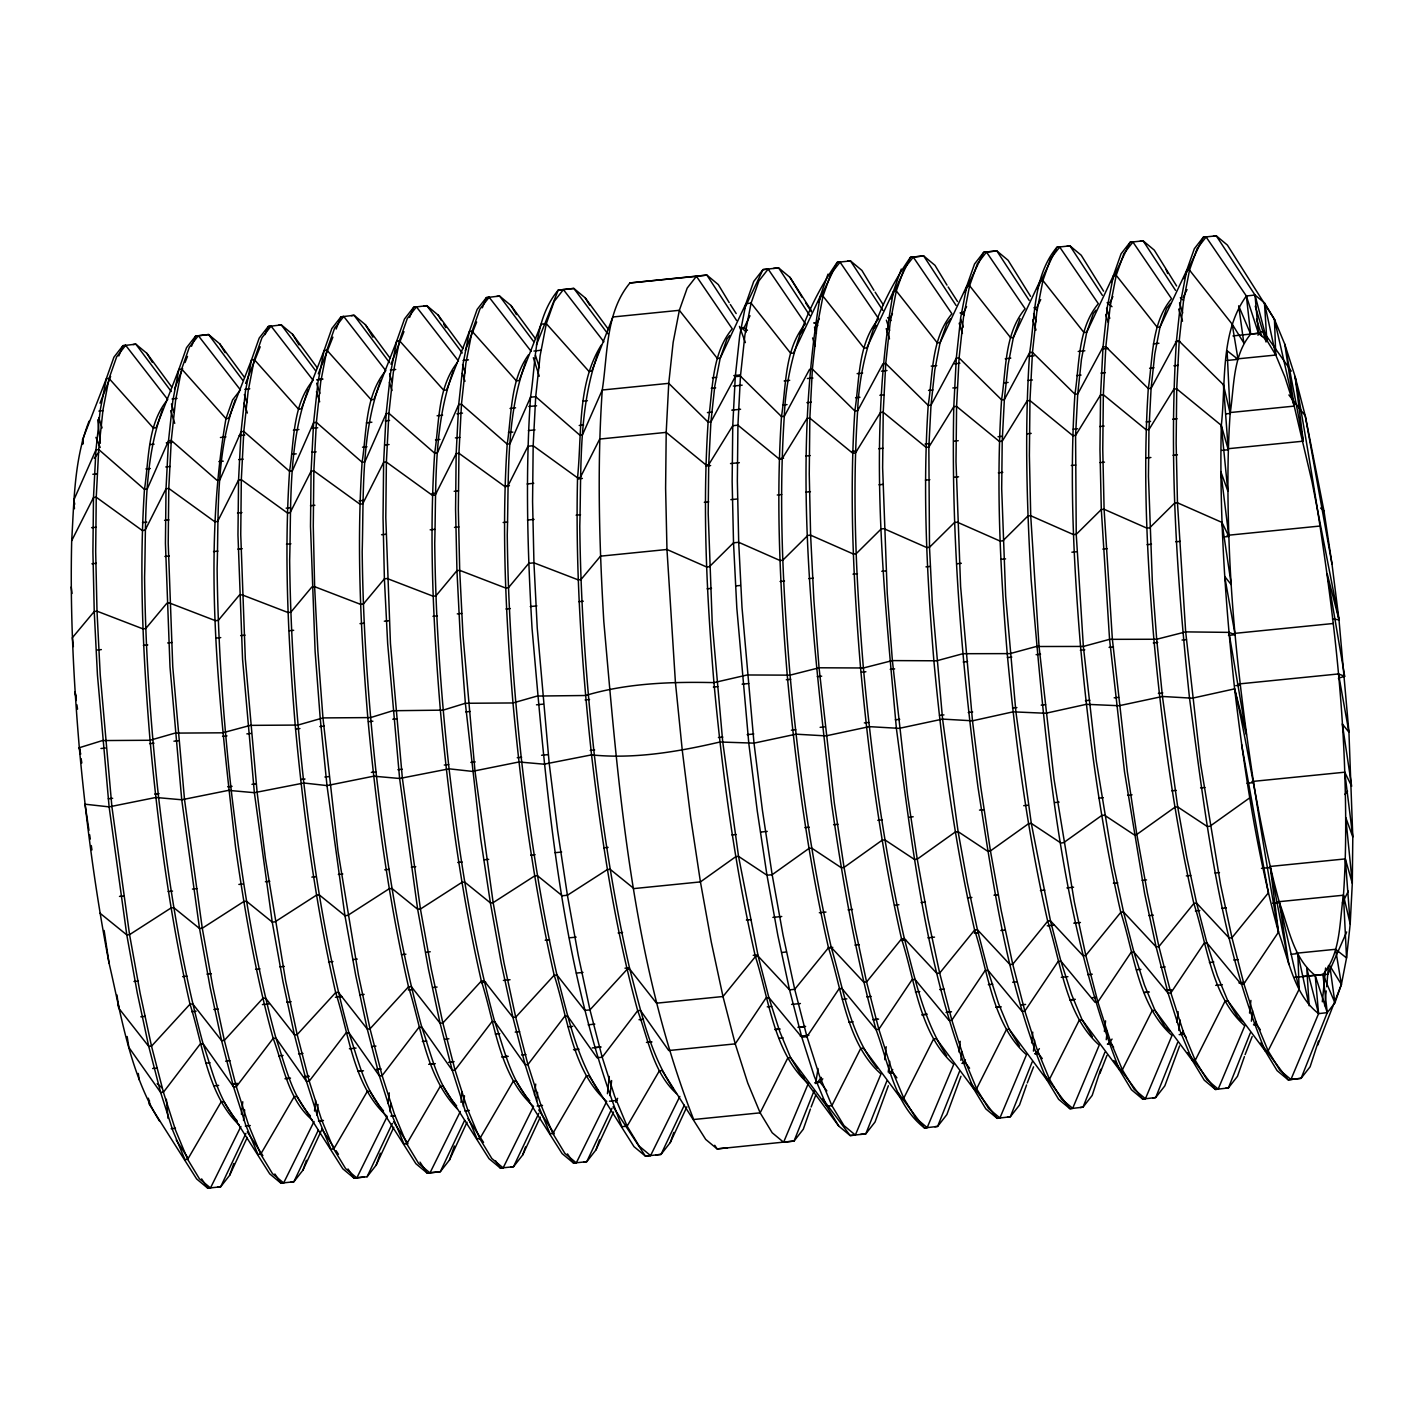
<?xml version="1.0" encoding="UTF-8"?>
<svg xmlns="http://www.w3.org/2000/svg" width="1424" height="1424" viewBox="0 0 1424 1424"><rect width="100%" height="100%" fill="white"/><g stroke="black" fill="none" stroke-linecap="round" stroke-linejoin="round"><path stroke-width="1.5" d="M159.541 1121.133C129.976 1073.643 121.574 1016.718 109.061 963.122C95.355 891.905 85.938 819.921 79.317 747.725C73.496 678.892 70.007 609.81 71.698 540.711C74.119 500.625 74.137 459.044 89.071 421.166M1332.419 619.066L1338.987 619.796L1311.949 481.472L1294.22 406.107L1284.964 377.164L1275.762 355.039L1266.844 340.283L1255.007 295.017L1246.356 295.996C1219.905 332.593 1226.082 382.593 1221.311 425.367C1219.247 513.388 1225.121 601.391 1234.626 688.86C1244.345 770.704 1256.662 852.513 1278.503 932.115C1288.951 959.972 1293.811 994.326 1318.588 1013.639L1327.257 1012.642L1334.929 1002.834L1341.408 984.447L1346.534 957.925L1350.201 923.927L1352.302 883.289L1352.8 837.009L1348.937 732.221L1338.987 619.796L1332.01 564.171L1323.928 510.753L1305.238 415.772L1295.092 376.541L1284.751 344.145L1274.462 319.385L1264.459 302.867L1255.007 295.017L1216.292 235.832L1213.515 236.028M1169.958 1031.118L1165.135 1027.113L1154.953 1010.275L1144.451 985.034L1133.896 952.015L1123.554 912.019L1113.675 866.023L1096.266 760.736L1083.361 646.443L1076.241 534.338L1075.583 435.406L1077.737 393.967L1081.457 359.311L1086.708 332.273L1113.426 275.526L1116.22 275.313L1157.214 327.271L1160.008 327.075L1186.726 270.311L1194.344 248.719L1203.333 237.185L1206.128 237.007L1246.356 295.996L1250.664 334.142C1232.525 355.858 1234.288 386.919 1230.158 413.441C1227.31 454.381 1227.541 495.445 1228.859 536.456C1233.113 669.6 1255.701 801.16 1278.503 932.115L1243.882 983.77L1241.105 984.109L1206.911 942.919L1196.641 903.154L1186.815 857.462L1177.701 806.945L1162.447 696.478L1156.697 639.251L1152.372 582.594L1148.456 476.435L1148.954 429.55L1151.09 388.378L1154.811 353.935L1160.008 327.075L1166.576 308.438L1170.457 303.472M1020.047 318.602L1013.39 337.47L1008.121 364.686L1004.365 399.574L1002.211 441.262L1001.695 488.735L1005.664 596.229L1015.864 711.555L1031.314 823.41L1050.485 920.865L1060.898 961.111L1095.074 1002.318L1097.868 1001.962L1131.119 952.353L1133.896 952.015L1168.089 993.204L1170.866 992.866L1204.134 943.258L1206.911 942.919L1217.395 975.725L1227.826 1000.823L1265.349 1051.215L1277.079 1070.617L1288.168 1079.837L1301.109 1078.306L1327.257 1012.642L1322.949 974.497C1341.088 952.798 1339.325 921.737 1343.455 895.215C1346.303 854.275 1346.072 813.193 1344.754 772.2C1340.5 639.038 1317.912 507.496 1295.092 376.541L1303.28 441.173L1228.111 448.72M1322.326 1001.802L1325.619 967.982M1328.503 965.472L1326.687 986.743M241.404 1114.351L242.774 1101.749M243.522 1120.439L244.661 1109.937M314.526 1111.04L315.665 1100.485M316.876 1115.063L318.015 1104.49M388.093 1103.511L389.25 1092.884M389.98 1111.788L390.888 1103.297M460.984 1102.354L462.141 1091.674M463.316 1106.412L464.473 1095.75M534.552 1094.807L535.709 1084.073M536.652 1101.055L537.578 1092.457M607.425 1093.721L609.294 1076.455M609.988 1095.679L611.626 1080.567M818.017 1068.534L815.667 1083.539M884.802 1059.705L886.191 1046.747M889.751 1061.343L888.22 1072.076M959.046 1052.105L960.203 1041.318M960.88 1060.382L961.805 1051.749M1031.617 1042.884L1032.774 1032.151M1033.45 1051.126L1034.607 1040.392M1104.401 1031.528L1105.558 1020.848M1106.252 1039.716L1107.178 1031.19M1176.972 1022.325L1178.129 1011.699M1178.823 1030.46L1179.962 1019.851M1249.542 1013.123L1250.913 1000.431M1251.393 1021.204L1252.533 1010.648M1324.64 1005.647L1326.225 990.944M1080.246 1107.534L1083.023 1107.16L1092.172 1095.448L1100.716 1069.282M1260.632 1043.027L1288.168 1079.837L1301.109 1078.306L1310.098 1066.79L1318.517 1041.033M162.71 409.08C143.076 462.551 146.156 521.042 144.589 577.112C145.373 650.661 150.57 724.104 158.58 797.209C168.441 880.139 180.919 963.051 203.062 1043.703C212.265 1070.011 218.21 1099.844 237.292 1121.008M235.352 399.521C215.611 453.348 218.691 512.195 217.124 568.621C217.908 642.633 223.141 716.539 231.204 790.106C241.119 873.571 253.686 956.999 275.953 1038.167C285.227 1064.636 291.208 1094.664 310.414 1115.953M307.993 389.962C288.129 444.128 291.244 503.348 289.659 560.13C290.443 634.606 295.711 708.992 303.828 783.004C313.796 867.002 326.452 950.965 348.862 1032.631C358.189 1059.26 364.206 1089.485 383.537 1110.898M380.653 380.422C360.646 434.907 363.779 494.502 362.194 551.64C362.978 626.578 368.282 701.427 376.452 775.92C386.491 860.416 399.218 944.913 421.771 1027.096C431.152 1053.885 437.204 1084.305 456.659 1105.861M453.295 370.863C433.181 425.687 436.314 485.655 434.729 543.149C435.53 618.568 440.853 693.862 449.076 768.818C459.169 853.848 471.967 938.861 494.662 1021.542C504.114 1048.509 510.201 1079.107 529.781 1100.805M148.381 1098.207L149.538 1104.615L196.619 1178.93L207.708 1188.168L220.667 1186.815L229.656 1175.281L233.821 1163.497M525.937 361.304C505.698 416.484 508.866 476.809 507.264 534.659C508.065 610.54 513.405 686.297 521.7 761.715C530.048 833.307 540.853 904.703 556.962 974.995C567.767 1015.276 576.364 1057.658 599.611 1093.009M239.303 1125.174C207.299 1094.647 202.991 1044.486 189.997 1004.169C170.186 917.323 158.278 828.893 150.054 740.266C143.165 656.873 138.893 572.982 144.465 489.393C149.146 459.329 147.135 424.103 167.712 399.503L125.668 345.32L122.891 345.694L113.902 357.21L106.284 378.802L100.25 409.952L95.96 449.859L93.486 497.563L92.916 551.889L94.233 611.483L97.437 674.905L109.114 806.874L126.789 934.892L137.363 993.436L148.737 1046.391L160.645 1092.457L172.785 1130.478L184.889 1159.545L187.665 1159.35L221.201 1101.82L223.977 1101.624L269.723 1173.874L280.866 1183.148L293.878 1181.778L302.92 1170.208L306.409 1160.329M598.596 351.746C578.215 407.264 581.401 467.962 579.782 526.168C580.6 602.512 585.976 678.732 594.306 754.613C602.708 826.65 613.584 898.473 629.8 969.192C640.675 1009.741 649.308 1052.372 672.698 1087.954M244.519 377.431L219.741 343.825L208.58 334.533L195.586 336.082L186.544 347.652L178.89 369.368L172.838 400.678L168.513 440.799L166.021 488.77L165.433 543.398L170.008 667.091L181.738 799.772L199.52 928.484L210.129 987.348L221.574 1040.606L233.554 1086.921L245.765 1125.156L257.922 1154.383L260.699 1154.188L294.234 1096.64L297.011 1096.444L342.81 1168.801L354.024 1178.129L367.089 1176.758L376.185 1165.117L380.386 1153.209M271.058 326.096L261.963 337.737L254.273 359.578L248.168 391.048L243.824 431.419L241.315 479.657L240.745 534.57L245.32 658.974L257.139 792.403L265.398 858.441L285.69 981.047L297.189 1034.589L309.222 1081.172L321.521 1119.62L333.732 1149.008L345.605 1168.606L356.819 1177.933L387.203 1116.469C353.312 1086.405 349.022 1033.539 335.672 992.581C315.612 904.649 303.543 815.098 295.231 725.35C288.253 640.907 283.91 555.947 289.553 471.291C294.305 440.853 292.276 405.181 313.102 380.261L271.058 326.096L268.282 326.452L259.186 338.111L251.496 359.934L245.409 391.404L241.048 431.757L238.556 479.977L237.968 534.908L242.561 659.259L254.362 792.687L272.233 922.076L282.913 981.278L294.412 1034.803L306.445 1081.368L318.727 1119.816L330.955 1149.204L333.732 1149.008L367.267 1091.478L370.044 1091.282L415.915 1163.728L427.182 1173.109L440.301 1171.738L449.45 1160.026L454.381 1146.053M873.944 290.318L861.894 270.4L850.502 260.93L837.259 262.301C805.681 307.175 786.386 361.233 784.286 416.342C778.536 502.583 782.951 589.127 790.053 675.154C798.544 766.593 810.826 857.835 831.26 947.405C843.275 988.256 849.79 1034.322 877.184 1068.142M828.02 274.138L820.206 296.334L793.471 353.099L790.676 353.294L751.089 303.116L745.909 303.632L720.17 358.296L714.777 386.189L710.914 421.931L708.707 464.669L708.191 513.316L712.249 623.516L722.716 741.726L738.54 856.376L758.191 956.252L768.853 997.512L779.747 1031.581L790.569 1057.623L801.089 1074.978L838.754 1126.081L850.146 1135.569L855.343 1135.053L880.993 1073.981C846.621 1043.703 841.94 989.146 828.483 947.743C808.031 858.138 795.749 766.877 787.258 675.439C780.156 589.394 775.742 502.814 781.491 416.556C786.315 385.53 784.25 349.2 805.468 323.8L768.159 269.083L762.979 269.599L753.723 281.436L745.909 303.632L739.715 335.637L735.282 376.666L732.755 425.705L732.15 481.543L733.52 542.811L736.813 607.995L748.828 743.648L757.23 810.772L766.984 875.226L777.842 935.408L789.537 989.84L801.783 1037.188L814.261 1076.295L826.703 1106.163L838.754 1126.081M457.122 1108.744C426.221 1076.686 421.397 1027.808 408.51 986.796C388.325 898.313 376.185 808.191 367.819 717.874C360.788 632.915 356.427 547.421 362.105 462.248C366.876 431.614 364.847 395.73 385.797 370.649L343.754 316.466L340.977 316.84L331.828 328.552L324.102 350.5L317.979 382.148L313.6 422.714L311.091 471.202L310.503 526.417L315.113 651.444L320.204 718.194L326.986 785.585L344.946 915.685L355.68 975.191L367.25 1029.018L379.354 1075.832L391.707 1114.494L403.989 1144.024L406.766 1143.828L440.301 1086.298L443.078 1086.103L489.019 1158.673L500.34 1168.089L513.53 1166.719L522.715 1154.935L525.545 1146.907M946.978 285.138L934.981 265.327L923.66 255.911L910.47 257.281C879.053 302.013 859.74 355.822 857.64 410.753C851.926 496.46 856.322 582.487 863.389 667.981C871.808 758.85 884.019 849.523 904.347 938.558C915.08 978.591 923.606 1020.705 946.711 1055.843M901.285 269.065L893.507 291.137L866.789 347.883L863.994 348.079L823.001 296.139L820.206 296.334C791.246 463.921 812.534 635.691 831.527 803.278C842.421 879.427 855.539 955.415 876.045 1029.605C888.629 1063.212 894.503 1104.668 924.407 1127.95L937.633 1126.402L946.871 1114.565L960.969 1076.277M458.492 361.037L416.449 306.854L413.672 307.228L404.487 318.994L396.709 341.066L390.55 372.874L386.153 413.654L383.626 462.408L383.038 517.927L384.391 578.82L387.666 643.63L399.61 778.483L417.659 909.277L428.464 969.121L440.087 1023.233L452.262 1070.296L464.669 1109.154L477.022 1138.862L479.799 1138.666L513.334 1081.119L516.129 1080.923L562.106 1153.6L573.498 1163.07L586.741 1161.699L595.98 1149.862L599.54 1139.77M531.188 351.408L489.144 297.242L486.367 297.598L477.129 309.435L469.315 331.632L463.12 363.618L458.706 404.612L456.161 453.615L455.573 509.436L456.944 570.65L460.237 635.816L465.363 703.278L480.636 838.469L490.39 902.887L501.23 963.033L512.925 1017.43L525.153 1064.76L537.631 1103.831L550.056 1133.682L552.85 1133.486L586.368 1075.957L589.162 1075.761L634 1146.64L645.392 1156.11L661.021 1154.401L670.277 1142.564L673.819 1132.472M810.416 1109.029L803.296 1129.214L794.058 1141.051L783.609 1142.244L772.2 1132.774L760.149 1112.838L747.725 1082.97L735.229 1043.863L722.983 996.515L711.288 942.083L700.43 881.901L690.676 817.465L682.274 750.323L675.403 682.167L666.966 549.486L665.613 488.218L666.201 432.38L668.746 383.341L673.16 342.312L679.355 310.307L687.187 288.111L696.425 276.274L706.874 275.081L718.283 284.569L729.23 302.671M1026.579 1084.946L1019.513 1105.006L1010.328 1116.772L1007.551 1117.146M1244.416 1056.608L1237.456 1076.348L1228.414 1087.918L1225.637 1088.292M82.681 443.914L82.592 439.553L106.284 378.802L109.061 378.446L153.365 428.072L156.142 427.716L178.89 369.368L181.667 369.012L225.971 418.638C201.514 560.273 219.492 705.45 235.547 847.102C244.768 911.449 255.839 975.671 273.177 1038.381C283.59 1066.184 288.52 1100.218 312.443 1120.154M811.128 1107.018L815.81 1094.985M888.345 1085.729L875.03 1122.023L865.792 1133.86L850.146 1135.569L822.752 1098.936M1027.291 1082.934L1033.575 1066.843M1099.898 1073.5L1106.964 1055.398M1179.57 1045.964L1164.814 1085.889L1155.718 1097.548L1152.942 1097.904M1245.11 1054.632L1252.177 1036.53M1317.716 1045.198L1341.408 984.447L1335.587 949.292L1295.804 953.279M100.018 403.152L110.627 376.47M118.815 355.947L122.891 345.694L135.832 344.163L146.921 353.383L171.699 387.008M174.529 388.966L182.628 368.62M185.049 362.515L187.487 356.409M191.546 346.246L195.586 336.082L208.58 334.533L242.667 380.119M245.604 383.412L260.183 346.797M265.042 334.587L268.282 326.452L281.347 324.921L292.543 334.248L317.321 367.855M318.3 373.8L332.878 337.185M336.117 329.051L340.977 316.84L354.095 315.291L365.363 324.672L390.14 358.278M390.995 364.188L403.953 331.632M409.631 317.392L413.672 307.228L426.844 305.662L438.165 315.096L462.942 348.702M465.31 350.5L476.648 322.02M482.327 307.78L486.367 297.598L499.593 296.05L510.985 305.519L535.762 339.126M536.385 344.964L558.208 290.14L573.854 288.431L585.246 297.919L608.635 329.638M814.136 1090.642L794.058 1141.051L717.126 1148.919L705.717 1139.431L662.196 1070.581L659.401 1070.777L627.112 1126.188L621.932 1126.704C560.024 968.605 546.887 796.247 532.06 628.536C527.539 551.533 525.242 474.245 530.529 397.207C536.118 361.411 533.715 319.457 558.208 290.14L573.854 288.431L607.763 333.786M886.814 1081.065L865.792 1133.86L860.612 1134.376M959.491 1071.471L937.633 1126.402L934.856 1126.758M1032.204 1061.859L1010.328 1116.772L997.156 1118.338L985.835 1108.904L973.838 1089.093L936.316 1038.683L933.539 1039.039L903.742 1098.189L900.965 1098.563L863.442 1048.153L860.666 1048.509L831.883 1105.647L826.703 1106.163L790.569 1057.623L787.792 1057.979L760.149 1112.838L693.666 1119.513C631.758 961.414 618.621 789.056 603.794 621.345C599.273 544.342 596.976 467.036 602.263 390.016C607.834 354.202 605.449 312.265 629.942 282.949L706.874 275.081L736.6 320.525M1104.899 1052.229L1083.023 1107.16L1069.905 1108.709L1058.637 1099.328L1046.711 1079.623L1009.207 1029.214L998.562 1003.653L987.882 970.207L977.416 929.712L967.412 883.147L958.121 831.652L942.581 719.102L932.311 603.046L929.498 547.297L928.84 447.1L931.011 405.164L934.785 370.062L940.089 342.686L946.782 323.693L950.734 318.638M1177.595 1042.617L1155.718 1097.548L1142.653 1099.079L1131.457 1089.752L1119.584 1070.154L1082.08 1019.744L1071.507 994.344L1060.898 961.111L1058.121 961.467L1024.853 1011.058L1022.076 1011.414L987.882 970.207L985.105 970.563L951.837 1020.171L949.06 1020.51L914.884 979.32L912.09 979.659L878.839 1029.267L876.045 1029.605L841.869 988.416L839.092 988.772L806.963 1036.672L801.783 1037.188L768.853 997.512L766.076 997.868L735.229 1043.863L668.746 1050.538L640.48 1010.47L637.703 1010.684L602.192 1057.213L597.012 1057.747L567.571 1016.006L564.794 1016.22L527.93 1064.547L525.153 1064.76L494.662 1021.542L491.885 1021.756L455.039 1070.083L452.262 1070.296L421.771 1027.096L418.994 1027.291L382.13 1075.618L379.354 1075.832L348.862 1032.631L346.085 1032.845L309.222 1081.172L306.445 1081.368L275.953 1038.167L273.177 1038.381L236.331 1086.708L233.554 1086.921L203.062 1043.703L200.286 1043.917L163.422 1092.244L160.645 1092.457L128.908 1047.459L127.145 1036.53M1250.29 1033.005L1228.414 1087.918L1215.42 1089.467L1204.259 1080.175L1192.458 1060.684L1154.953 1010.275L1152.176 1010.648L1122.361 1069.798L1119.584 1070.154C1058.691 914.635 1045.768 745.09 1031.172 580.12C1026.74 504.363 1024.479 428.339 1029.677 352.565C1035.159 317.338 1032.809 276.078 1056.911 247.242L1069.976 245.871L1081.19 255.199L1103.582 291.172M783.609 1142.244L808.245 1083.611C773.659 1053.137 768.96 998.242 755.414 956.59C734.837 866.451 722.466 774.62 713.94 682.612C706.785 596.033 702.335 508.938 708.12 422.145C712.997 390.941 710.914 354.38 732.256 328.819L696.425 276.274L629.942 282.949M898.188 1092.902L924.407 1127.95L927.184 1127.594L953.742 1064.369C919.406 1033.913 915.08 980.371 901.552 938.897C881.225 849.843 869.014 759.152 860.594 668.248C853.51 582.736 849.131 496.691 854.845 410.966C859.651 380.137 857.604 344.021 878.679 318.78L840.053 262.123L837.259 262.301L818.551 301.852M970.937 1083.272L997.156 1118.338L999.933 1117.965L1026.49 1054.739C992.368 1024.479 988.06 971.257 974.621 930.05C954.436 841.548 942.296 751.409 933.913 661.074C926.882 576.079 922.521 490.586 928.199 405.377C932.987 374.726 930.94 338.841 951.908 313.761L913.265 257.103L910.47 257.281L890.837 298.809M1045.002 1075.405L1069.905 1108.709L1072.681 1108.335L1099.239 1045.109C1065.33 1015.045 1061.058 962.161 1047.708 921.203C1027.63 833.236 1015.561 743.666 1007.249 653.883C1000.253 569.422 995.928 484.463 1001.57 399.788C1006.323 369.332 1004.294 333.661 1025.12 308.741L986.476 252.066L983.699 252.262L974.55 263.974L966.807 285.921L940.089 342.686L937.295 342.881L896.301 290.923L893.507 291.137C867.198 435.477 883.343 583.68 896.408 728.643C912.731 850.217 926.561 974.87 973.838 1089.093L976.615 1088.737L1006.43 1029.57L1009.207 1029.214L1019.513 1046.266M1113.817 1060.524L1142.653 1099.079L1145.43 1098.723L1172.005 1035.497C1138.132 1005.255 1134.18 953.368 1120.777 912.357C1100.823 824.941 1088.844 735.923 1080.567 646.71C1073.625 562.783 1069.317 478.339 1074.924 394.181C1079.659 363.939 1077.63 328.481 1098.331 303.704L1059.705 247.046L1056.911 247.242L1037.259 288.769M1187.883 1052.656L1215.42 1089.467L1218.179 1089.093L1244.754 1025.867C1211.094 995.821 1207.178 944.272 1193.846 903.492C1174.017 816.646 1162.109 728.18 1153.903 639.536C1146.996 556.125 1142.724 472.216 1148.296 388.592C1152.977 358.528 1150.984 323.301 1171.543 298.684L1132.917 242.027L1130.122 242.222L1121.08 253.792L1113.426 275.526L1107.356 306.836L1103.03 346.975L1100.556 394.946L1099.969 449.575L1101.304 509.525L1109.563 639.34L1124.497 771.683L1144.665 893.631L1156.11 946.889L1168.089 993.204L1180.3 1031.457L1192.458 1060.684L1195.234 1060.328L1225.049 1001.179L1227.826 1000.823L1237.954 1017.537L1242.743 1021.524M88.964 830.334L85.013 804.204L109.114 806.874L155.821 797.476L181.738 799.772L228.445 790.373L254.362 792.687L303.828 783.004L326.986 785.585L373.675 776.187L399.61 778.483L449.076 768.818L472.234 771.381L518.923 761.982L544.057 764.19L591.547 754.88C634.428 759.241 678.055 751.765 719.921 742.011L754.008 743.132L795.998 734.179L825.902 735.888L869.299 726.649L899.203 728.358L942.581 719.102L972.485 720.811L1013.069 711.84L1045.786 713.264L1086.37 704.31L1119.068 705.734L1162.447 696.478L1192.351 698.187L1234.626 688.86C1250.824 759.811 1259.991 832.31 1279.393 902.531C1288.72 927.416 1293.063 958.138 1315.206 975.387L1318.588 1013.639L1290.945 1079.463L1279.856 1070.243L1268.125 1050.859L1256.021 1021.791L1243.882 983.77L1231.974 937.704L1220.599 884.749L1200.539 763.495L1185.676 631.882L1177.47 502.797L1176.153 443.184L1176.722 388.877L1179.197 341.155L1183.486 301.247L1189.521 270.115L1197.139 248.524L1206.128 237.007M74.44 508.742L73.799 500.073L95.96 449.859L98.719 449.503L144.465 489.393L147.224 489.037L168.513 440.799L171.272 440.461L217 480.333L219.777 479.995L241.048 431.757L243.824 431.419L289.553 471.291L292.329 470.952L313.6 422.714L316.377 422.358L362.105 462.248L364.864 461.892L386.153 413.654L388.912 413.316L434.658 453.188L437.417 452.85L458.706 404.612L461.465 404.274L507.211 444.146L509.97 443.807L530.529 397.207L535.709 396.691L579.746 435.103L582.523 434.747L602.263 390.016L668.746 383.341L708.12 422.145L710.914 421.931L735.282 376.666L740.462 376.15L781.491 416.556L784.286 416.342L809.58 369.332L812.374 369.119L854.845 410.966L857.64 410.753L882.951 363.743L885.746 363.529L928.199 405.377L931.011 405.164L956.305 358.154L960.684 317.588L966.807 285.921L969.602 285.726L1010.595 337.684L1013.39 337.47L1040.125 280.724L1042.92 280.528L1083.913 332.468L1086.708 332.273L1093.312 313.529L1095.91 310.183M1346.659 931.955L1328.04 974.141L1325.281 974.497M229.656 1175.281L247.242 1137.456M302.92 1170.208L321.432 1130.389M376.185 1165.117L393.772 1127.292M449.45 1160.026L467.036 1122.201M522.715 1154.935L540.301 1117.11M595.98 1149.862L613.566 1112.037M670.277 1142.564L686.866 1106.857M615.773 1102.229L617.624 1098.313M245.925 1133.415L220.667 1186.815L217.872 1186.993M318.193 1130.371L293.878 1181.778L291.083 1181.973M744.36 308.955L762.979 269.599L778.608 267.89L790 277.36L811.36 310.646M367.089 1176.758L392.348 1123.376M464.633 1120.314L440.301 1171.738L427.182 1173.109L419.991 1162.109M538.788 1113.319L513.53 1166.719L510.735 1166.897M964.974 291.813L983.699 252.262L996.818 250.891L1008.085 260.272L1030.549 296.334M612 1108.299L586.741 1161.699L583.947 1161.877M684.303 1105.202L661.021 1154.401L655.841 1154.917M1111.414 281.774L1130.122 242.222L1143.134 240.852L1154.277 250.126L1176.616 285.993M1183.7 278.712L1203.333 237.185L1216.292 235.832L1227.381 245.07L1274.462 319.385L1294.22 406.107L1230.105 412.551M201.656 1178.912L207.708 1188.168L210.485 1187.972L240.887 1126.509M274.868 1173.981L280.866 1183.148L283.643 1182.952L314.045 1121.489M750.003 315.754L744.147 327.591L740.516 328.018M813.691 322.999L817.305 322.572L819.281 318.62M460.361 1111.45L429.977 1172.913L418.692 1163.533L406.766 1143.828L394.484 1114.28L382.13 1075.618L370.026 1028.804L358.456 974.959L338.075 851.694L322.963 717.91L317.89 651.142L314.633 586.688L313.28 526.079L313.85 470.863L316.377 422.358L320.738 381.792L326.879 350.144L334.604 328.179L343.754 316.466M892.439 313.6L890.481 317.552L887.686 317.748L890.961 320.471M495.534 1160.756L500.34 1168.089L503.135 1167.894L533.519 1106.448C499.201 1075.992 494.876 1022.468 481.348 981.011C461.038 891.976 448.827 801.285 440.39 710.416C433.323 624.922 428.944 538.913 434.658 453.188C439.357 423.017 437.453 387.915 457.157 362.728M960.061 312.96L963.639 312.55L966.576 306.587M567.5 1153.903L573.498 1163.07L576.293 1162.892L606.695 1101.428C572.323 1071.151 567.66 1016.594 554.185 975.209C533.751 885.621 521.469 794.396 512.978 702.958C505.876 616.93 501.462 530.387 507.211 444.146C511.768 414.384 510.201 380.19 528.518 354.825M1040.713 299.592L1036.797 307.531L1034.002 307.726L1037.242 310.414M613.068 1106.715L645.392 1156.11L650.572 1155.594L679.853 1096.409M1112.892 296.566L1109.955 302.511L1107.16 302.707L1111.984 306.712M1183.113 297.491L1187.029 289.57M71.698 540.711L93.486 497.563L96.245 497.225L142.329 530.547L145.088 530.226L166.021 488.77L168.78 488.432L214.864 521.771L217.623 521.433L238.556 479.977L241.315 479.657L287.399 512.978L290.158 512.64L311.091 471.202L313.85 470.863L359.934 504.185L362.693 503.847L383.626 462.408L386.385 462.07L432.469 495.41L435.228 495.071L456.161 453.615L458.937 453.277L505.004 486.616L507.763 486.278L527.984 446.246L533.163 445.73L577.539 477.823L580.298 477.485L599.718 439.055L666.201 432.38L705.912 464.883L708.707 464.669L732.755 425.705L737.935 425.189L779.284 459.044L782.079 458.813L807.052 418.353L809.847 418.14L852.656 453.188L855.45 452.957L880.424 412.497L883.218 412.284L926.027 447.332L928.84 447.1L953.795 406.659L956.305 358.154L959.1 357.94L1001.57 399.788L1004.365 399.574L1029.677 352.565L1032.471 352.351L1074.924 394.181L1077.737 393.967L1103.03 346.975L1105.825 346.762L1148.296 388.592L1151.09 388.378L1176.402 341.368L1180.692 301.461L1186.726 270.311L1189.521 270.115L1232.205 324.209L1243.811 342.917L1238.684 305.822L1250.664 334.142L1258.407 333.269L1266.844 340.283L1264.459 302.867L1275.762 355.039L1235.979 359.026M1342.405 902.905L1348.35 891.121M1291.212 954.276L1297.851 953.599L1299.151 989.271L1268.125 1050.859L1265.349 1051.215C1219.069 939.431 1205.541 817.447 1189.556 698.472C1177.007 579.995 1168.766 460.486 1176.402 341.368L1179.197 341.155L1223.412 384.729L1230.158 413.441L1225.744 413.868M1257.944 335.21L1260.578 331.756L1263.355 331.543L1291.283 371.13M125.668 345.32L116.661 356.854L109.061 378.446L103.026 409.596L98.719 449.503L96.245 497.225L95.675 551.569L97.01 611.181L100.214 674.602L111.891 806.607L129.566 934.642L140.139 993.204L151.514 1046.177L163.422 1092.244L175.579 1130.282L187.665 1159.35L199.396 1178.752L210.485 1187.972M94.198 458.279L98.772 452.423M416.449 306.854L407.246 318.638L399.485 340.692L393.309 372.518L388.912 413.316L386.385 462.07L385.797 517.588L390.443 643.328L402.369 778.216L420.436 909.046L431.241 968.872L442.864 1023.002L455.039 1070.083L467.446 1108.958L479.799 1138.666L491.796 1158.477L503.135 1167.894M489.144 297.242L479.906 309.079L472.092 331.258L465.879 363.262L461.465 404.274L458.937 453.277L458.332 509.098L459.703 570.348L462.996 635.513L474.993 771.114L493.149 902.638L504.007 962.802L515.702 1017.217L527.93 1064.547L540.426 1103.618L552.85 1133.486L564.901 1153.404L576.293 1162.892M601.195 345.231C577.023 383.982 582.007 433.928 577.539 477.823C575.385 570.383 581.544 662.925 591.547 754.88C601.765 840.943 614.723 926.988 637.703 1010.684C648.134 1038.808 653.349 1072.735 676.542 1093.65M768.159 269.083L758.903 280.92L751.089 303.116L744.894 335.121L740.462 376.15L737.935 425.189L737.347 481.027L738.7 542.295L742.011 607.478L754.008 743.132L762.41 810.256L772.164 874.71L783.022 934.892L794.717 989.324L806.963 1036.672L819.459 1075.761L831.883 1105.647L843.934 1125.565L855.343 1135.053M729.675 335.512L726.988 338.948L720.17 358.296L717.376 358.492L679.355 310.307L612.872 316.982L591.779 371.094L589.002 371.45L546.318 323.657L541.138 324.174L519.173 380.528L516.396 380.902L472.092 331.258L469.315 331.632L446.566 389.962L443.79 390.336L399.485 340.692L396.709 341.066L373.96 399.414L371.183 399.77L326.879 350.144L324.102 350.5L301.354 408.848L298.577 409.204L254.273 359.578L251.496 359.934L228.748 418.282L225.971 418.638L232.593 399.895L240.407 389.891L198.363 335.708L189.303 347.296L181.667 369.012L175.597 400.322L171.272 440.461L168.78 488.432L168.21 543.078L172.767 666.788L184.515 799.505L202.279 928.234L212.906 987.117L224.351 1040.374L236.331 1086.708L248.541 1124.942L260.699 1154.188L272.5 1173.679L283.643 1182.952M840.053 262.123L830.815 273.96L823.001 296.139L816.806 328.125L812.374 369.119L809.847 418.14L809.259 473.943L810.612 535.175L813.905 600.323L819.049 667.785L834.322 802.976L844.058 867.394L854.916 927.54L866.593 981.955L878.839 1029.267L891.317 1068.338L903.742 1098.189L915.792 1118.107L927.184 1127.594M800.252 333.875L804.257 328.748M873.517 328.784L876.169 325.384M1059.705 247.046L1050.609 258.687L1042.92 280.528L1036.814 311.998L1032.471 352.351L1029.961 400.571L1029.392 455.484L1030.727 515.755L1039.022 646.247L1054.045 779.284L1074.319 901.855L1085.818 955.397L1097.868 1001.962L1110.15 1040.41L1122.361 1069.798L1134.234 1089.396L1145.43 1098.723M1132.917 242.027L1123.874 253.614L1116.22 275.313L1110.15 306.623L1105.825 346.762L1103.351 394.715L1102.763 449.343L1104.098 509.276L1112.358 639.056L1127.292 771.399L1136.833 834.428L1147.459 893.311L1158.905 946.551L1170.866 992.866L1183.095 1031.101L1195.234 1060.328L1207.036 1079.819L1218.179 1089.093M821.381 1077.416L817.34 1082.578L820.117 1082.204L822.805 1078.769M892.723 1069.531L890.036 1072.948L892.812 1072.592L896.889 1077.826M965.401 1059.937L962.749 1063.336L965.508 1062.963L969.584 1068.214M1039.395 1048.651L1035.444 1053.724L1038.203 1053.351L1042.279 1058.602M1112.073 1039.075L1108.139 1044.095L1110.898 1043.739L1113.621 1047.227M1183.433 1031.154L1180.834 1034.483L1183.593 1034.109L1186.317 1037.615M1256.11 1021.56L1253.529 1024.871L1256.288 1024.497L1260.365 1029.748M1344.826 794.45L1347.567 791.157M1249.685 797.885L1210.026 826.187L1207.249 826.507L1177.701 806.945L1174.907 807.248L1136.833 834.428L1134.056 834.749L1104.508 815.187L1101.713 815.489L1063.639 842.67L1060.862 842.99L1031.314 823.41L1028.52 823.731L990.445 850.911L987.669 851.232L958.121 831.652L955.326 831.972L917.252 859.153L914.475 859.473L884.927 839.893L882.132 840.213L844.058 867.394L841.281 867.714L811.733 848.134L808.939 848.455L772.164 874.71L766.984 875.226L738.54 856.376L735.745 856.696L700.43 881.901L633.965 888.576L610.148 869.299L607.372 869.548L567.411 895.251L562.231 895.767L537.435 875.707L534.659 875.938L493.149 902.638L490.39 902.887L464.705 882.097L461.946 882.346L420.436 909.046L417.659 909.277L391.992 888.505L389.215 888.736L347.723 915.436L344.946 915.685L319.279 894.895L316.502 895.144L275.01 921.844L272.233 922.076L246.566 901.303L243.789 901.534L202.279 928.234L199.52 928.484L173.835 907.693L171.076 907.942L129.566 934.642L126.789 934.892L100.072 913.247M80.403 754.257L79.317 747.725L102.439 740.569L150.054 740.266L175.027 733.111L222.642 732.808L250.375 725.368L297.99 725.065L322.963 717.91L370.578 717.589L392.793 710.736L443.167 710.131L465.363 703.278L512.978 702.958L537.204 696.051L585.567 695.499C626.845 683.146 670.971 681.669 713.94 682.612L747.137 674.976L790.053 675.154L819.049 667.785L863.389 667.981L892.385 660.594L936.707 660.789L962.909 653.705L1010.043 653.616L1036.227 646.514L1083.361 646.443L1109.563 639.34L1156.697 639.251L1185.676 631.882L1228.93 632.381L1235.106 634.712L1224.676 576.435L1231.297 584.73L1221.952 522.412L1177.47 502.797L1174.675 503.046L1149.613 527.859L1146.818 528.108L1104.098 509.276L1101.304 509.525L1076.241 534.338L1073.447 534.587L1030.727 515.755L1027.932 515.986L1002.87 540.817L1000.075 541.067L957.355 522.216L954.561 522.466L929.498 547.297L926.704 547.528L883.984 528.696L881.189 528.945L856.127 553.758L853.332 554.007L810.612 535.175L807.817 535.424L782.755 560.237L779.96 560.486L738.7 542.295L733.52 542.811L709.383 566.716L706.589 566.966L666.966 549.486L600.501 556.161L580.974 579.568L578.215 579.871L533.947 562.836L528.767 563.352L508.439 587.72L505.68 588.041L459.703 570.348L456.944 570.65L435.904 595.891L433.127 596.211L387.168 578.518L384.391 578.82L363.369 604.061L360.592 604.363L314.633 586.688L311.856 586.991L290.816 612.231L288.057 612.534L242.08 594.84L239.321 595.161L218.281 620.383L215.522 620.704L169.545 603.011L166.786 603.331L145.746 628.554L142.97 628.874L97.01 611.181L94.233 611.483L72.339 637.756L73.372 646.567M1338.364 678.233L1344.683 676.275L1327.204 573.765L1338.987 619.796M133.055 344.537L135.832 344.163L171.236 391.493M278.57 325.277L281.347 324.921L315.434 370.489M351.319 315.665L354.095 315.291L389.482 362.622M424.067 306.035L426.844 305.662L462.248 352.992M496.816 296.406L499.593 296.05L533.68 341.618M533.964 351.052L541.191 350.215M463.067 360.468L468.46 359.845M390.354 370.08L395.712 369.457M317.641 379.692L322.981 379.087M316.644 379.852L321.984 379.247M244.821 389.375L249.787 388.752M172.09 399.005L177.057 398.382M98.915 411.109L103.24 410.61M1295.324 977.38L1322.949 974.497L1334.929 1002.834L1329.802 965.721L1341.408 984.447M171.147 1128.734L175.472 1128.253M245.284 1126.01L250.268 1125.565M318.46 1120.991L322.874 1120.474M319.047 1121.044L323.462 1120.546M390.763 1116.06L394.323 1115.668M391.778 1116.078L395.338 1115.668M464.954 1111.058L469.315 1110.435M537.133 1106.021L542.526 1105.416M1179.179 1034.625L1183.593 1034.109M609.472 1101.233L616.717 1100.396M1107.356 1044.148L1110.898 1043.739M1034.625 1053.76L1038.203 1053.351M961.912 1063.372L965.508 1062.963M889.199 1073.002L892.812 1072.592M814.653 1082.827L820.117 1082.204L826.863 1090.891M364.295 1176.954L354.024 1178.129L348.026 1168.962M727.575 1147.726L717.126 1148.919L714.741 1145.288M773.428 268.406L778.608 267.89L809.74 315.452M712.356 377.769L716.646 377.324M733.805 375.616L740.231 374.957M149.68 444.626L154.112 444.181M166.27 442.846L171.788 442.401M220.435 437.524L225.953 436.865M239.232 435.53L244.75 435.085M293.38 430.208L298.915 429.532M312.176 428.215L317.712 427.77M366.342 422.875L371.878 422.216M385.139 420.881L389.553 420.454M437.097 415.79L442.615 415.114M456.979 413.779L462.515 413.12M510.041 408.457L515.577 407.798M528.838 406.463L536.581 405.804M583.003 401.141L587.418 400.696M711.235 388.271L715.649 387.826M733.342 386.064L742.171 385.174M784.179 380.956L789.715 380.297M807.39 378.517L812.926 378.072M857.141 373.64L862.659 372.981M881.456 371.201L886.992 370.525M931.207 366.093L936.725 365.648M954.418 363.868L959.936 363.209M1005.255 358.777L1010.791 358.118M1028.484 356.338L1034.002 355.893M1078.217 351.461L1084.857 350.785M1102.532 349.005L1108.068 348.346M1153.387 343.914L1158.922 343.255M1175.494 341.689L1179.909 341.244M1232.97 335.922L1258.407 333.269L1255.007 295.017M92.827 474.263L97.259 473.818M145.889 468.941L150.303 468.496M165.789 466.947L170.204 466.502M218.851 461.625L223.265 461.18M238.751 459.614L243.166 459.187M291.795 454.292L296.228 453.847M311.696 452.298L316.128 451.853M362.55 447.207L366.965 446.762M384.658 444.982L389.072 444.537M435.495 439.874L439.927 439.429M455.395 437.88L459.827 437.435M508.457 432.558L512.889 432.113M528.357 430.564L534.997 429.888M579.212 425.456L583.626 425.011M707.425 412.586L711.858 412.141M731.758 410.148L740.587 409.258M782.595 405.057L787.027 404.612M806.91 402.618L811.342 402.173M855.557 397.723L859.971 397.296M879.872 395.285L884.286 394.84M928.519 390.407L932.934 389.962M952.834 387.969L957.248 387.524M1003.671 382.86L1008.103 382.433M1028.003 380.422L1032.418 379.977M1076.633 375.544L1081.047 375.099M1100.948 373.106L1105.38 372.661M1149.595 368.229L1154.01 367.784M1173.91 365.79L1178.324 365.345M1226.972 360.468L1238.026 359.346L1232.205 324.209M91.599 527.681L96.013 527.236M142.453 522.572L146.868 522.127M164.561 520.347L168.975 519.902M237.505 513.032L241.938 512.587M286.153 508.154L290.567 507.709M310.468 505.716L314.882 505.271M359.097 500.839L363.529 500.394M432.059 493.505L436.474 493.078M454.167 491.298L458.599 490.853M505.022 486.189L509.436 485.744M527.129 483.982L533.751 483.306M577.966 478.873L582.398 478.428M706.197 466.004L710.629 465.559M730.512 463.565L739.359 462.675M779.159 458.688L783.574 458.243M805.681 456.018L810.114 455.573M852.104 451.372L856.536 450.927M878.644 448.702L883.058 448.257M925.066 444.039L929.498 443.594M953.813 441.155L958.227 440.71M998.028 436.723L1002.443 436.278M1026.757 433.839L1031.19 433.394M1073.198 429.176L1077.612 428.731M1099.72 426.524L1104.134 426.079M1146.142 421.86L1150.574 421.415M1172.682 419.208L1177.096 418.763M91.937 563.762L96.351 563.317M164.881 556.446L169.314 556.001M213.529 551.569L217.943 551.124M237.844 549.13L242.258 548.685M286.473 544.235L290.905 543.79M381.543 534.712L385.957 534.267M430.173 529.817L434.605 529.372M454.505 527.378L458.92 526.933M503.135 522.501L507.567 522.056M527.45 520.063L534.089 519.404M576.097 515.185L580.511 514.74M704.31 502.316L708.743 501.871M730.85 499.646L737.49 498.987M777.273 495L781.705 494.555M806.02 492.117L810.434 491.672M878.964 484.783L883.396 484.356M925.404 480.137L929.819 479.692M954.133 477.254L958.566 476.809M998.349 472.804L1002.781 472.376M1071.311 465.488L1075.725 465.043M1100.058 462.604L1104.472 462.159M1146.48 457.958L1150.895 457.513M1173.002 455.288L1177.434 454.843M1221.65 450.411L1228.271 449.735L1223.412 384.729M1227.132 535.353L1319.977 526.043M96.921 650.038L101.353 649.593M143.343 645.375L147.776 644.93M167.676 642.936L172.09 642.491M216.306 638.059L220.738 637.614M240.62 635.62L245.053 635.175M289.268 630.743L293.682 630.298M360.005 623.641L364.437 623.196M384.32 621.202L388.752 620.757M432.967 616.307L437.382 615.88M457.282 613.869L461.714 613.424M505.929 608.991L510.344 608.546M530.244 606.553L536.866 605.894M578.874 601.676L583.306 601.231M707.105 588.806L711.519 588.361M735.852 585.923L740.266 585.478M780.067 581.49L784.482 581.045M808.796 578.607L813.229 578.162M853.012 574.175L857.444 573.73M881.759 571.291L886.173 570.846M925.974 566.841L930.388 566.396M956.928 563.744L961.342 563.299M1001.143 559.312L1005.558 558.867M1071.88 552.209L1076.313 551.764M1102.835 549.094L1107.249 548.649M1147.05 544.662L1151.482 544.217M1175.797 541.779L1180.211 541.334M1224.426 536.901L1228.859 536.456L1220.813 471.647L1227.844 491.084L1221.311 425.367L1176.722 388.877L1173.928 389.09L1148.954 429.55L1146.16 429.781L1103.351 394.715L1100.556 394.946L1075.583 435.406L1072.788 435.619L1029.961 400.571L1027.167 400.803L1002.211 441.262L999.417 441.476L956.59 406.427L953.795 406.659C951.018 534 961.271 661.323 978.021 787.49C993.56 886.155 1007.284 987.063 1046.711 1079.623L1049.488 1079.267L1079.303 1020.118L1082.08 1019.744L1092.333 1036.69M1233.949 633.449L1333.434 623.481M100.962 748.508L105.376 748.063M149.591 743.631L154.023 743.186M173.924 741.192L178.338 740.747M222.553 736.315L226.986 735.87M246.868 733.876L251.3 733.431M295.516 728.981L299.93 728.536M319.83 726.543L324.245 726.098M368.46 721.665L372.892 721.22M392.793 719.227L397.207 718.782M465.737 711.911L470.169 711.466M536.492 704.809L543.114 704.15M585.122 699.932L589.554 699.487M713.353 687.062L717.767 686.617M742.1 684.179L748.721 683.52M786.315 679.746L790.729 679.301M817.251 676.631L821.684 676.186M861.467 672.199L865.899 671.754M890.214 669.316L894.628 668.871M963.176 662L967.59 661.555M1007.391 657.55L1011.805 657.123M1036.12 654.666L1040.552 654.239M1080.335 650.234L1084.768 649.789M1109.082 647.35L1113.497 646.905M1153.298 642.918L1157.73 642.473M1182.045 640.035L1186.459 639.59M1228.467 635.371L1235.106 634.712M1239.022 683.929L1338.507 673.944L1344.683 676.275M108.26 798.757L112.674 798.312M154.682 794.094L159.096 793.649M227.644 786.778L232.059 786.333M251.959 784.339L256.373 783.894M300.589 779.462L305.021 779.017M324.903 777.006L329.336 776.578M371.344 772.36L375.758 771.915M397.866 769.69L402.28 769.245M444.288 765.026L448.72 764.599M470.828 762.374L475.242 761.929M517.25 757.71L521.665 757.265M541.565 755.272L548.204 754.613M590.212 750.395L594.627 749.95M718.426 737.525L722.858 737.08M747.173 734.642L753.812 733.983M791.388 730.209L795.802 729.764M820.135 727.326L824.549 726.881M864.35 722.894L868.765 722.449M895.287 719.779L899.719 719.334M939.52 715.346L943.934 714.901M968.249 712.463L972.681 712.018M1012.464 708.031L1016.896 707.586M1041.211 705.147L1045.625 704.702M1085.426 700.697L1089.841 700.252M1114.155 697.813L1118.588 697.368M1158.388 693.381L1162.803 692.936M1235.765 685.62L1240.179 685.175M1251.91 781.509L1344.754 772.2L1351.661 786.244L1342.316 723.926L1348.937 732.221L1338.507 673.944M119.491 896.408L123.924 895.963M168.139 891.531L172.553 891.086M192.454 889.074L196.868 888.647M238.876 884.429L243.29 883.984M265.398 881.759L269.83 881.314M311.838 877.113L316.253 876.668M338.36 874.443L342.792 873.998M384.783 869.779L389.215 869.334M411.322 867.127L415.737 866.682M457.745 862.463L462.159 862.018M484.267 859.793L488.699 859.366M530.707 855.148L535.121 854.703M555.022 852.709L561.661 852.033M603.651 847.814L608.084 847.387M731.883 834.962L736.297 834.517M760.63 832.079L767.251 831.402M804.845 827.629L809.259 827.184M833.574 824.745L838.006 824.3M877.789 820.313L882.221 819.868M908.743 817.216L913.176 816.771M979.498 810.114L983.913 809.669M1023.714 805.681L1028.128 805.236M1054.668 802.566L1059.082 802.121M1098.883 798.134L1103.297 797.689M1127.612 795.251L1132.044 794.806M1171.827 790.818L1176.26 790.373M1200.574 787.935L1204.989 787.49M1246.997 783.271L1253.636 782.613M1270.172 866.451L1345.342 858.903L1352.302 883.289L1345.769 817.554L1352.8 837.009L1344.754 772.2M133.981 981.492L138.395 981.047M182.628 976.615L187.042 976.17M206.943 974.176L211.357 973.731M255.572 969.299L260.005 968.854M279.887 966.86L284.319 966.415M328.535 961.983L332.949 961.538M352.849 959.545L357.264 959.1M401.497 954.65L405.911 954.205M425.812 952.211L430.226 951.766M545.196 940.232L549.611 939.787M569.511 937.793L576.133 937.134M618.141 932.916L622.573 932.471M746.372 920.046L750.786 919.601M772.894 917.394L781.74 916.504M819.334 912.731L825.956 912.072M848.063 909.847L852.495 909.402M894.503 905.183L898.918 904.738M921.025 902.531L925.44 902.086M967.448 897.868L971.88 897.423M993.988 895.198L998.402 894.77M1040.41 890.552L1044.824 890.107M1066.932 887.882L1073.571 887.223M1113.372 883.218L1117.787 882.791M1142.101 880.335L1146.534 879.907M1186.317 875.902L1190.749 875.457M1215.064 873.019L1219.478 872.574M1261.486 868.355L1270.333 867.483L1288.862 964.511L1279.393 902.531L1272.753 903.208M1277.132 901.873L1343.455 895.215L1350.201 923.927L1345.342 858.903M140.834 1016.772L145.266 1016.327M191.688 1011.681L196.103 1011.236M213.796 1009.456L218.21 1009.011M262.425 1004.579L269.065 1003.92M286.74 1002.14L291.172 1001.695M335.388 997.263L342.027 996.586M359.702 994.824L364.135 994.379M408.35 989.929L412.764 989.502M432.665 987.491L437.079 987.046M481.294 982.613L485.726 982.168M503.402 980.406L510.041 979.73M576.364 973.073L583.003 972.414M624.994 968.195L629.426 967.75M753.225 955.326L757.639 954.881M781.972 952.442L786.386 951.997M828.394 947.797L832.809 947.352M854.916 945.127L859.348 944.682M901.356 940.463L905.771 940.018M927.878 937.811L934.518 937.134M974.301 933.147L978.733 932.702M1000.841 930.495L1005.255 930.05M1047.263 925.831L1053.885 925.155M1073.785 923.161L1080.424 922.503M1148.954 915.632L1153.387 915.187M1195.377 910.968L1199.809 910.523M1221.917 908.298L1226.331 907.853M152.653 1068.516L157.067 1068.071M205.715 1063.194L210.129 1062.749M225.615 1061.2L230.029 1060.755M278.677 1055.878L283.091 1055.433M298.559 1053.867L302.992 1053.44M349.414 1048.776L356.053 1048.1M371.522 1046.551L375.936 1046.106M422.376 1041.46L426.791 1041.015M444.484 1039.235L448.898 1038.79M495.321 1034.127L499.753 1033.682M515.221 1032.133L519.653 1031.688M568.283 1026.811L572.697 1026.366M588.183 1024.817L594.805 1024.141M639.02 1019.709L643.452 1019.264M767.251 1006.839L771.683 1006.394M791.566 1004.401L800.413 1003.511M842.421 999.31L846.835 998.865M866.735 996.871L871.168 996.426M915.383 991.976L919.797 991.549M939.698 989.538L944.112 989.093M988.327 984.66L992.759 984.215M1012.66 982.222L1017.074 981.777M1061.289 977.345L1067.929 976.686M1087.811 974.675L1092.244 974.23M1136.459 969.797L1140.873 969.352M1160.774 967.359L1165.188 966.914M1209.403 962.482L1213.835 962.037M1233.736 960.043L1238.15 959.598M233.038 1083.86L237.452 1083.415M286.082 1078.538L290.514 1078.093M303.775 1076.758L308.189 1076.313M359.044 1071.222L363.476 1070.777M376.737 1069.442L381.151 1068.997M429.799 1064.12L434.213 1063.675M449.681 1062.126L454.114 1061.681M502.743 1056.804L507.175 1056.359M573.498 1049.702L577.913 1049.257M595.606 1047.477L600.02 1047.032M646.443 1042.386L650.875 1041.941M774.674 1029.516L779.088 1029.071M798.989 1027.078L805.628 1026.401M874.158 1019.531L878.59 1019.086M922.805 1014.653L927.22 1014.208M947.12 1012.215L951.535 1011.77M995.75 1007.338L1000.182 1006.893M1070.919 999.79L1075.351 999.345M1143.881 992.475L1148.296 992.03M1165.989 990.25L1170.403 989.805M1238.933 982.934L1243.366 982.489M1294.202 977.38L1298.635 976.935M1303.049 976.49L1322.949 974.497M214.241 1085.853L218.655 1085.408M231.916 1084.073L236.348 1083.628M284.978 1078.751L289.41 1078.306M304.878 1076.758L309.293 1076.313M357.94 1071.435L362.355 1070.99M375.633 1069.655L380.048 1069.21M428.677 1064.333L435.317 1063.675M448.578 1062.34L453.01 1061.895M501.64 1057.017L508.279 1056.359M521.54 1055.024L525.954 1054.579M574.602 1049.702L579.016 1049.257M592.277 1047.922L601.124 1047.032M647.546 1042.368L651.978 1041.923M775.777 1029.516L780.192 1029.071M797.885 1027.291L804.524 1026.633M848.74 1022.183L853.154 1021.738M873.054 1019.744L877.469 1019.299M921.684 1014.867L926.116 1014.422M946.017 1012.428L950.431 1011.983M996.853 1007.32L1001.286 1006.875M1021.168 1004.881L1025.6 1004.436M1069.816 1000.004L1074.23 999.559M1091.923 997.779L1096.338 997.352M1144.985 992.457L1149.399 992.012M1167.093 990.25L1171.507 989.805M1215.722 985.372L1222.362 984.696M1240.037 982.916L1244.469 982.489M778.857 1038.292L783.147 1037.865M800.306 1036.138L808.885 1035.284M847.707 261.108L850.502 260.93L882.88 310.414M1067.181 246.067L1069.976 245.871L1102.372 295.373M1140.357 241.048L1143.134 240.852L1175.53 290.354M817.305 322.572L814.528 322.767L817.821 325.509M963.639 312.55L960.844 312.728L964.101 315.434M1238.026 359.346L1227.079 350.731L1230.158 413.441M1335.587 949.292L1346.534 957.925L1343.455 895.215M1320.6 508.048L1323.928 510.753M1180.318 297.687L1183.504 300.339M747.458 330.35L744.147 327.591L741.37 327.787L746.336 331.917M1072.681 1108.335L1061.414 1098.972L1049.488 1079.267L1037.206 1049.719L1024.853 1011.058L1012.749 964.244L1001.179 910.417L990.445 850.911L980.798 787.187L972.485 720.811L960.613 586.67L956.002 461.643L956.59 406.427L959.1 357.94L963.478 317.374L969.602 285.726L977.345 263.778L986.476 252.066L996.818 250.891L1029.196 300.393M999.933 1117.965L988.594 1108.531L976.615 1088.737L964.262 1059.029L951.837 1020.171L939.68 973.09L928.056 918.978L917.252 859.153L907.551 795.09L892.385 660.594L887.259 593.505L882.631 467.784L883.218 412.284L885.746 363.529L890.142 322.75L896.301 290.923L904.08 268.869L913.265 257.103L923.66 255.911L956.038 305.395M801.089 1074.978L804.4 1077.737M650.572 1155.594L639.18 1146.106L627.112 1126.188L614.687 1096.32L602.192 1057.213L589.963 1009.865L578.269 955.433L567.411 895.251L557.656 830.797L549.237 763.673L537.24 628.02L533.947 562.836L532.576 501.568L533.163 445.73L535.709 396.691L540.123 355.662L546.318 323.657L554.15 301.461L563.388 289.624L603.883 341.796M157.156 1083.717L162.229 1087.918M1288.898 394.964L1305.238 415.772L1332.01 564.171M116.982 994.984L118.762 1008.228L148.737 1046.391L151.514 1046.177L189.997 1004.169L192.774 1003.956L221.574 1040.606L224.351 1040.374L262.835 998.384L265.612 998.153L294.412 1034.803L297.189 1034.589L335.672 992.581L338.449 992.368L367.25 1029.018L370.026 1028.804L408.51 986.796L411.287 986.565L440.087 1023.233L442.864 1023.002L481.348 981.011L484.124 980.78L512.925 1017.43L515.702 1017.217L554.185 975.209L556.962 974.995L584.783 1010.399L589.963 1009.865L627.023 969.424L629.8 969.192L656.5 1003.19L722.983 996.515L755.414 956.59L758.191 956.252L789.537 989.84L794.717 989.324L828.483 947.743L831.26 947.405L863.816 982.293L866.593 981.955L901.552 938.897L904.347 938.558L936.885 973.429L939.68 973.09L974.621 930.05L977.416 929.712L1009.972 964.582L1012.749 964.244L1047.708 921.203L1050.485 920.865L1083.041 955.735L1085.818 955.397L1120.777 912.357L1123.554 912.019L1156.11 946.889L1158.905 946.551L1193.846 903.492L1196.641 903.154L1229.179 938.042L1231.974 937.704L1268.375 892.866L1241.586 744.485M538.717 1109.919L554.31 1133.753M467.962 1118.605L483.555 1142.422M393.594 1121.774L407.994 1143.775M321.628 1128.627L333.625 1146.961M336.028 1150.628L338.431 1154.294M247.278 1131.813L262.87 1155.647M176.238 1140.09L188.342 1158.566M948.153 286.954L957.515 301.514M875.119 292.134L883.307 304.861M805.575 302.742L811.431 311.856M730.334 304.487L736.172 313.547M790 277.36L802.068 297.296M585.246 297.919L589.625 305.163M510.985 305.519L516.467 314.579M438.165 315.096L441.44 320.507M443.629 324.102L445.801 327.698M365.363 324.672L372.946 337.203M292.543 334.248L299.022 344.928M219.741 343.825L225.099 352.671M146.921 353.383L152.261 362.212M1221.952 522.412L1228.859 536.456M95.924 437.364L100.196 447.474M1166.078 269.617L1167.698 273.515M739.448 326.399L745.393 342.597M1246.356 295.996L1258.407 333.269M1315.206 975.387L1327.257 1012.642M98.754 417.57L102.101 427.912M1255.256 306.196L1266.061 342.009M1256.52 319.083L1261.664 335.939M1179.517 302.867L1182.739 312.942M1178.68 309.115L1182.525 321.201M1106.555 308.225L1109.794 318.335M1105.718 314.508L1108.299 322.589M1033.593 313.583L1036.191 321.717M1032.774 319.884L1036.013 330.065M960.63 318.94L963.247 327.111M959.171 323.23L962.428 333.465M886.369 320.169L889.644 330.457M886.209 328.606L889.502 338.894M814.492 327.164L816.468 333.341M812.606 337.969L815.222 346.21M535.46 355.306L539.411 367.641M533.341 357.727L539.251 376.221M462.515 364.615L465.132 372.803M462.355 373.159L464.972 381.329M389.571 373.925L392.187 382.059M389.393 382.415L391.992 390.55M316.644 383.234L319.866 393.344M316.448 391.689L319.67 401.799M244.341 394.555L246.904 402.6M244.127 402.956L247.349 413.031M171.432 403.971L174.12 412.426M170.666 410.664L174.725 423.337M1221.311 425.367L1228.271 449.735M1318.588 1013.639L1306.769 968.356L1309.154 1005.771L1297.851 953.599M1234.626 688.86L1246.409 734.873L1228.93 632.381M73.799 500.073L74.76 504.185M1279.393 902.531L1299.151 989.271M79.317 747.725L80.67 754.061M1303.28 441.173L1284.751 344.145L1294.22 406.107M76.22 698.258L75.063 691.779L76.309 700.483M82.592 439.553L83.286 443.701M81.115 758.618L81.827 762.961M138.27 1073.447L139.249 1079.855M89.623 834.678L90.282 839.039M91.278 845.571L91.937 849.914M104.13 930.459L109.061 963.122M76.932 704.827L77.537 709.188M1270.333 867.483L1278.503 932.115M71.2 586.991L72.001 593.47M97.704 419.831L100.339 443.149M118.085 1001.659L118.762 1008.228M166.359 1099.239L168.05 1118.356M1274.462 319.385L1275.762 355.039M149.395 1100.432L149.538 1104.615"/></g></svg>
